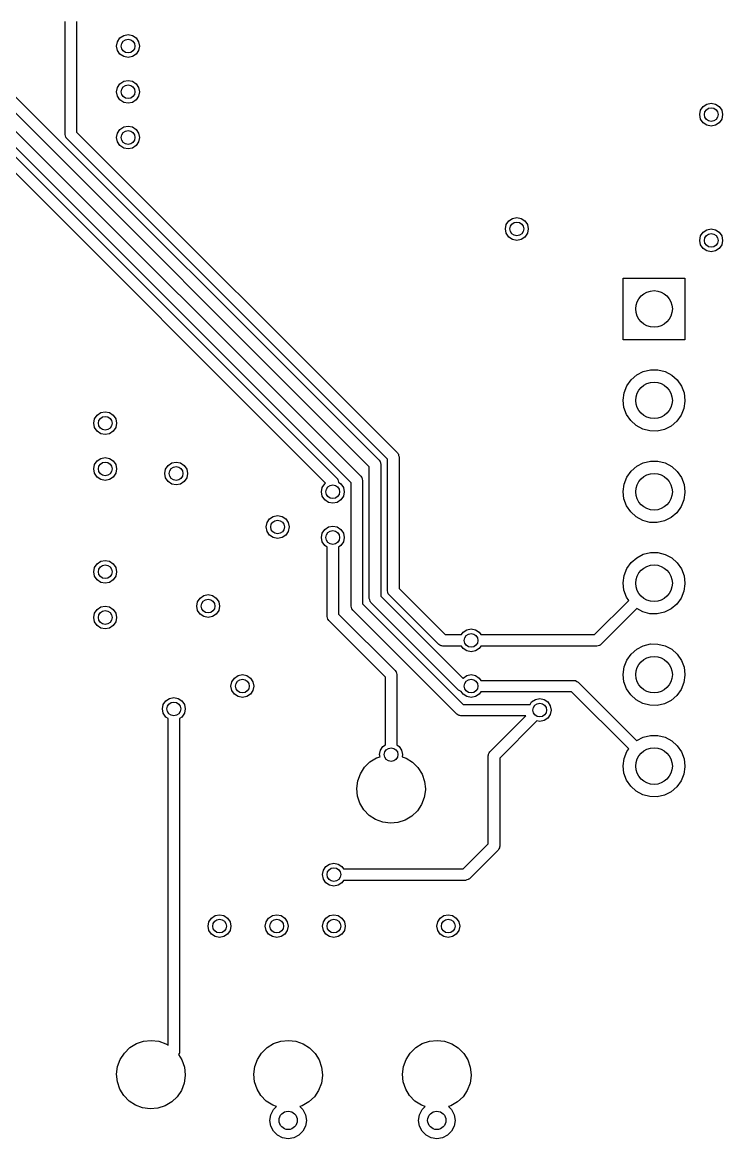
# Model space of a CAD drawing. Extents: x 4.65 to 6.27, y -4.67 to -2.2.
# Drawn here: x 5.667 to 6.27, y -4.671 to -3.71 of the extents above; entities that cross this region are included whole.
import ezdxf

# ---------------------------------------------------------------- set-up
doc = ezdxf.new("R2010")
doc.units = 0
doc.header["$MEASUREMENT"] = 0
doc.layers.add('BLACK', color=7, linetype='CONTINUOUS')

msp = doc.modelspace()

# ---------------------------------------------------------------- linework, layer by layer
at = {"layer": 'BLACK', "linetype": 'CONTINUOUS'}
for p, q in [((5.53688, -3.67952), (5.9582, -4.10085)), ((5.9498, -4.10637), (5.53136, -3.68792)), ((5.96553, -4.09257), (5.56261, -3.68965)), ((5.56957, -3.68269), (5.97393, -4.08705)), ((5.54129, -3.70619), (5.93755, -4.10245)), ((5.70374, -3.8065), (5.70374, -3.70911)), ((5.71358, -3.70911), (5.71358, -3.80446)), ((5.92789, -4.1067), (5.53578, -3.71459)), ((5.75411, -3.72122), (5.75787, -3.72047)), ((5.75787, -3.72047), (5.76164, -3.72122)), ((5.74803, -3.73031), (5.74878, -3.72655)), ((5.74878, -3.72655), (5.75091, -3.72336)), ((5.75091, -3.72336), (5.75411, -3.72122)), ((5.76164, -3.72122), (5.76483, -3.72336)), ((5.76483, -3.72336), (5.76697, -3.72655)), ((5.76697, -3.72655), (5.76772, -3.73031)), ((5.74878, -3.73408), (5.74803, -3.73031)), ((5.75091, -3.73727), (5.74878, -3.73408)), ((5.75411, -3.73941), (5.75091, -3.73727)), ((5.75787, -3.74016), (5.75411, -3.73941)), ((5.76164, -3.73941), (5.75787, -3.74016)), ((5.76483, -3.73727), (5.76164, -3.73941)), ((5.76697, -3.73408), (5.76483, -3.73727)), ((5.76772, -3.73031), (5.76697, -3.73408)), ((5.74803, -3.76969), (5.74878, -3.76592)), ((5.74878, -3.76592), (5.75091, -3.76273)), ((5.75091, -3.76273), (5.75411, -3.76059)), ((5.75411, -3.76059), (5.75787, -3.75984)), ((5.75787, -3.75984), (5.76164, -3.76059)), ((5.76164, -3.76059), (5.76483, -3.76273)), ((5.76483, -3.76273), (5.76697, -3.76592)), ((5.76697, -3.76592), (5.76772, -3.76969)), ((5.74878, -3.77345), (5.74803, -3.76969)), ((5.75091, -3.77664), (5.74878, -3.77345)), ((5.75411, -3.77878), (5.75091, -3.77664)), ((5.76483, -3.77664), (5.76164, -3.77878)), ((5.76697, -3.77345), (5.76483, -3.77664)), ((5.76772, -3.76969), (5.76697, -3.77345)), ((5.75787, -3.77953), (5.75411, -3.77878)), ((5.76164, -3.77878), (5.75787, -3.77953)), ((6.25, -3.78937), (6.25075, -3.7856)), ((6.25075, -3.7856), (6.25288, -3.78241)), ((6.25288, -3.78241), (6.25608, -3.78028)), ((6.25608, -3.78028), (6.25984, -3.77953)), ((6.25984, -3.77953), (6.26361, -3.78028)), ((6.26361, -3.78028), (6.2668, -3.78241)), ((6.2668, -3.78241), (6.26894, -3.7856)), ((6.26894, -3.7856), (6.26969, -3.78937)), ((6.25075, -3.79314), (6.25, -3.78937)), ((6.25288, -3.79633), (6.25075, -3.79314)), ((6.25608, -3.79846), (6.25288, -3.79633)), ((6.2668, -3.79633), (6.26361, -3.79846)), ((6.26894, -3.79314), (6.2668, -3.79633)), ((6.26969, -3.78937), (6.26894, -3.79314)), ((5.70408, -3.80766), (5.70374, -3.8065)), ((5.71358, -3.80446), (5.98966, -4.08054)), ((5.74803, -3.80906), (5.74878, -3.80529)), ((5.74878, -3.80529), (5.75091, -3.8021)), ((5.75091, -3.8021), (5.75411, -3.79996)), ((5.75411, -3.79996), (5.75787, -3.79921)), ((5.75787, -3.79921), (5.76164, -3.79996)), ((5.76164, -3.79996), (5.76483, -3.8021)), ((5.76483, -3.8021), (5.76697, -3.80529)), ((5.76697, -3.80529), (5.76772, -3.80906)), ((6.25984, -3.79921), (6.25608, -3.79846)), ((6.26361, -3.79846), (6.25984, -3.79921)), ((5.70434, -3.80884), (5.70408, -3.80766)), ((5.70449, -3.80905), (5.70434, -3.80884)), ((5.70452, -3.80915), (5.70449, -3.80905)), ((5.70466, -3.80927), (5.70452, -3.80915)), ((5.70518, -3.80998), (5.70466, -3.80927)), ((5.98126, -4.08606), (5.70518, -3.80998)), ((5.74878, -3.81282), (5.74803, -3.80906)), ((5.75091, -3.81601), (5.74878, -3.81282)), ((5.75411, -3.81815), (5.75091, -3.81601)), ((5.76483, -3.81601), (5.76164, -3.81815)), ((5.76697, -3.81282), (5.76483, -3.81601)), ((5.76772, -3.80906), (5.76697, -3.81282)), ((5.75787, -3.8189), (5.75411, -3.81815)), ((5.76164, -3.81815), (5.75787, -3.8189)), ((6.08343, -3.88403), (6.08556, -3.88084)), ((6.08556, -3.88084), (6.08875, -3.8787)), ((6.08875, -3.8787), (6.09252, -3.87795)), ((6.09252, -3.87795), (6.09629, -3.8787)), ((6.09629, -3.8787), (6.09948, -3.88084)), ((6.09948, -3.88084), (6.10161, -3.88403)), ((6.08268, -3.8878), (6.08343, -3.88403)), ((6.08343, -3.89156), (6.08268, -3.8878)), ((6.08556, -3.89475), (6.08343, -3.89156)), ((6.10161, -3.89156), (6.09948, -3.89475)), ((6.10161, -3.88403), (6.10236, -3.8878)), ((6.10236, -3.8878), (6.10161, -3.89156)), ((6.25075, -3.89387), (6.25288, -3.89068)), ((6.25288, -3.89068), (6.25608, -3.88854)), ((6.25608, -3.88854), (6.25984, -3.8878)), ((6.25984, -3.8878), (6.26361, -3.88854)), ((6.26361, -3.88854), (6.2668, -3.89068)), ((6.2668, -3.89068), (6.26894, -3.89387)), ((6.08875, -3.89689), (6.08556, -3.89475)), ((6.09252, -3.89764), (6.08875, -3.89689)), ((6.09629, -3.89689), (6.09252, -3.89764)), ((6.09948, -3.89475), (6.09629, -3.89689)), ((6.25, -3.89764), (6.25075, -3.89387)), ((6.25075, -3.9014), (6.25, -3.89764)), ((6.25288, -3.9046), (6.25075, -3.9014)), ((6.26894, -3.9014), (6.2668, -3.9046)), ((6.26894, -3.89387), (6.26969, -3.89764)), ((6.26969, -3.89764), (6.26894, -3.9014)), ((6.25608, -3.90673), (6.25288, -3.9046)), ((6.25984, -3.90748), (6.25608, -3.90673)), ((6.26361, -3.90673), (6.25984, -3.90748)), ((6.2668, -3.9046), (6.26361, -3.90673)), ((6.18406, -3.98327), (6.18406, -3.93012)), ((6.18406, -3.93012), (6.2372, -3.93012)), ((6.2372, -3.93012), (6.2372, -3.98327)), ((6.2372, -3.98327), (6.18406, -3.98327)), ((6.18721, -4.02288), (6.19088, -4.01765)), ((6.19088, -4.01765), (6.19569, -4.01345)), ((6.19569, -4.01345), (6.20137, -4.01053)), ((6.20137, -4.01053), (6.20758, -4.00903)), ((6.20758, -4.00903), (6.21396, -4.00907)), ((6.21396, -4.00907), (6.22015, -4.01062)), ((6.22015, -4.01062), (6.2258, -4.01361)), ((6.2258, -4.01361), (6.23056, -4.01786)), ((6.23056, -4.01786), (6.23418, -4.02312)), ((6.18489, -4.02882), (6.18721, -4.02288)), ((6.23418, -4.02312), (6.23644, -4.02909)), ((6.18406, -4.03515), (6.18489, -4.02882)), ((6.18476, -4.0415), (6.18406, -4.03515)), ((6.2372, -4.03599), (6.2363, -4.04231)), ((6.23644, -4.02909), (6.2372, -4.03543)), ((6.2372, -4.03543), (6.2372, -4.03599)), ((5.73123, -4.04816), (5.73442, -4.04602)), ((5.73442, -4.04602), (5.73819, -4.04528)), ((5.73819, -4.04528), (5.74196, -4.04602)), ((5.74196, -4.04602), (5.74515, -4.04816)), ((6.18695, -4.0475), (6.18476, -4.0415)), ((6.2363, -4.04231), (6.23392, -4.04824)), ((5.72835, -4.05512), (5.7291, -4.05135)), ((5.7291, -4.05888), (5.72835, -4.05512)), ((5.7291, -4.05135), (5.73123, -4.04816)), ((5.74515, -4.04816), (5.74728, -4.05135)), ((5.74728, -4.05135), (5.74803, -4.05512)), ((5.74803, -4.05512), (5.74728, -4.05888)), ((6.19051, -4.0528), (6.18695, -4.0475)), ((6.19524, -4.05709), (6.19051, -4.0528)), ((6.23019, -4.05342), (6.22534, -4.05757)), ((6.23392, -4.04824), (6.23019, -4.05342)), ((5.73123, -4.06208), (5.7291, -4.05888)), ((5.73442, -4.06421), (5.73123, -4.06208)), ((5.73819, -4.06496), (5.73442, -4.06421)), ((5.74196, -4.06421), (5.73819, -4.06496)), ((5.74515, -4.06208), (5.74196, -4.06421)), ((5.74728, -4.05888), (5.74515, -4.06208)), ((6.20085, -4.06014), (6.19524, -4.05709)), ((6.20702, -4.06176), (6.20085, -4.06014)), ((6.21341, -4.06186), (6.20702, -4.06176)), ((6.21963, -4.06044), (6.21341, -4.06186)), ((6.22534, -4.05757), (6.21963, -4.06044)), ((5.73123, -4.08753), (5.73442, -4.08539)), ((5.73442, -4.08539), (5.73819, -4.08465)), ((5.73819, -4.08465), (5.74196, -4.08539)), ((5.74196, -4.08539), (5.74515, -4.08753)), ((5.98966, -4.08054), (5.99019, -4.08124)), ((5.99019, -4.08124), (5.99032, -4.08136)), ((5.99032, -4.08136), (5.99036, -4.08146)), ((5.99036, -4.08146), (5.99051, -4.08167)), ((5.99051, -4.08167), (5.99076, -4.08285)), ((5.99076, -4.08285), (5.9911, -4.08402)), ((5.9911, -4.08402), (5.9911, -4.19753)), ((5.72835, -4.09449), (5.7291, -4.09072)), ((5.7291, -4.09825), (5.72835, -4.09449)), ((5.7291, -4.09072), (5.73123, -4.08753)), ((5.74515, -4.08753), (5.74728, -4.09072)), ((5.74728, -4.09072), (5.74803, -4.09449)), ((5.74803, -4.09449), (5.74728, -4.09825)), ((5.78937, -4.09843), (5.79012, -4.09466)), ((5.79012, -4.09466), (5.79225, -4.09147)), ((5.79225, -4.09147), (5.79545, -4.08933)), ((5.79545, -4.08933), (5.79921, -4.08858)), ((5.79921, -4.08858), (5.80298, -4.08933)), ((5.80298, -4.08933), (5.80617, -4.09147)), ((5.80617, -4.09147), (5.80831, -4.09466)), ((5.80831, -4.09466), (5.80906, -4.09843)), ((5.96553, -4.20608), (5.96553, -4.09257)), ((5.97393, -4.08705), (5.97446, -4.08775)), ((5.97446, -4.08775), (5.97459, -4.08787)), ((5.97459, -4.08787), (5.97463, -4.08798)), ((5.97463, -4.08798), (5.97478, -4.08818)), ((5.97478, -4.08818), (5.97503, -4.08937)), ((5.97503, -4.08937), (5.97537, -4.09053)), ((5.97537, -4.09053), (5.97537, -4.20404)), ((5.98126, -4.19957), (5.98126, -4.08606)), ((6.19088, -4.09639), (6.19569, -4.09219)), ((6.19569, -4.09219), (6.20137, -4.08927)), ((6.20137, -4.08927), (6.20758, -4.08777)), ((6.20758, -4.08777), (6.21396, -4.08781)), ((6.21396, -4.08781), (6.22015, -4.08936)), ((6.22015, -4.08936), (6.2258, -4.09235)), ((6.2258, -4.09235), (6.23056, -4.0966)), ((5.73123, -4.10145), (5.7291, -4.09825)), ((5.73442, -4.10358), (5.73123, -4.10145)), ((5.73819, -4.10433), (5.73442, -4.10358)), ((5.74196, -4.10358), (5.73819, -4.10433)), ((5.74515, -4.10145), (5.74196, -4.10358)), ((5.74728, -4.09825), (5.74515, -4.10145)), ((5.79012, -4.10219), (5.78937, -4.09843)), ((5.79225, -4.10538), (5.79012, -4.10219)), ((5.80831, -4.10219), (5.80617, -4.10538)), ((5.80906, -4.09843), (5.80831, -4.10219)), ((5.93755, -4.10245), (5.93808, -4.10315)), ((5.93808, -4.10315), (5.93822, -4.10327)), ((5.93822, -4.10327), (5.93825, -4.10337)), ((5.93825, -4.10337), (5.9384, -4.10358)), ((5.9384, -4.10358), (5.93865, -4.10476)), ((5.93865, -4.10476), (5.93897, -4.10583)), ((5.9582, -4.10085), (5.95873, -4.10155)), ((5.95873, -4.10155), (5.95887, -4.10167)), ((5.95887, -4.10167), (5.9589, -4.10178)), ((5.9589, -4.10178), (5.95905, -4.10198)), ((5.95905, -4.10198), (5.9593, -4.10317)), ((5.9593, -4.10317), (5.95965, -4.10433)), ((5.95965, -4.10433), (5.95965, -4.21056)), ((6.18489, -4.10756), (6.18721, -4.10162)), ((6.18721, -4.10162), (6.19088, -4.09639)), ((6.23056, -4.0966), (6.23418, -4.10186)), ((6.23418, -4.10186), (6.23644, -4.10783)), ((5.79545, -4.10752), (5.79225, -4.10538)), ((5.79921, -4.10827), (5.79545, -4.10752)), ((5.80298, -4.10752), (5.79921, -4.10827)), ((5.80617, -4.10538), (5.80298, -4.10752)), ((5.92423, -4.11417), (5.92498, -4.11041)), ((5.92498, -4.11794), (5.92423, -4.11417)), ((5.92498, -4.11041), (5.92712, -4.10721)), ((5.92712, -4.10721), (5.92789, -4.1067)), ((5.93897, -4.10583), (5.94103, -4.10721)), ((5.94103, -4.10721), (5.94317, -4.11041)), ((5.94317, -4.11041), (5.94392, -4.11417)), ((5.94392, -4.11417), (5.94317, -4.11794)), ((5.9498, -4.2126), (5.9498, -4.10637)), ((6.18406, -4.11389), (6.18489, -4.10756)), ((6.18476, -4.12024), (6.18406, -4.11389)), ((6.2372, -4.11473), (6.2363, -4.12105)), ((6.23644, -4.10783), (6.2372, -4.11417)), ((6.2372, -4.11417), (6.2372, -4.11473)), ((5.92712, -4.12113), (5.92498, -4.11794)), ((5.93031, -4.12327), (5.92712, -4.12113)), ((5.93407, -4.12402), (5.93031, -4.12327)), ((5.93784, -4.12327), (5.93407, -4.12402)), ((5.94103, -4.12113), (5.93784, -4.12327)), ((5.94317, -4.11794), (5.94103, -4.12113)), ((6.18695, -4.12624), (6.18476, -4.12024)), ((6.2363, -4.12105), (6.23392, -4.12698)), ((6.19051, -4.13154), (6.18695, -4.12624)), ((6.19524, -4.13584), (6.19051, -4.13154)), ((6.23019, -4.13216), (6.22534, -4.13631)), ((6.23392, -4.12698), (6.23019, -4.13216)), ((5.87677, -4.14449), (5.87752, -4.14072)), ((5.87752, -4.14072), (5.87965, -4.13753)), ((5.87965, -4.13753), (5.88285, -4.13539)), ((5.88285, -4.13539), (5.88661, -4.13465)), ((5.88661, -4.13465), (5.89038, -4.13539)), ((5.89038, -4.13539), (5.89357, -4.13753)), ((5.89357, -4.13753), (5.89571, -4.14072)), ((5.89571, -4.14072), (5.89646, -4.14449)), ((6.20085, -4.13888), (6.19524, -4.13584)), ((6.20702, -4.1405), (6.20085, -4.13888)), ((6.21341, -4.1406), (6.20702, -4.1405)), ((6.21963, -4.13918), (6.21341, -4.1406)), ((6.22534, -4.13631), (6.21963, -4.13918)), ((5.87752, -4.14825), (5.87677, -4.14449)), ((5.87965, -4.15145), (5.87752, -4.14825)), ((5.88285, -4.15358), (5.87965, -4.15145)), ((5.89357, -4.15145), (5.89038, -4.15358)), ((5.89571, -4.14825), (5.89357, -4.15145)), ((5.89646, -4.14449), (5.89571, -4.14825)), ((5.92423, -4.15354), (5.92498, -4.14978)), ((5.92498, -4.14978), (5.92712, -4.14658)), ((5.92712, -4.14658), (5.93031, -4.14445)), ((5.93031, -4.14445), (5.93407, -4.1437)), ((5.93407, -4.1437), (5.93784, -4.14445)), ((5.93784, -4.14445), (5.94103, -4.14658)), ((5.94103, -4.14658), (5.94317, -4.14978)), ((5.94317, -4.14978), (5.94392, -4.15354)), ((5.88661, -4.15433), (5.88285, -4.15358)), ((5.89038, -4.15358), (5.88661, -4.15433)), ((5.92498, -4.15731), (5.92423, -4.15354)), ((5.92712, -4.1605), (5.92498, -4.15731)), ((5.92915, -4.16187), (5.92712, -4.1605)), ((5.92915, -4.22148), (5.92915, -4.16187)), ((5.94103, -4.1605), (5.939, -4.16187)), ((5.939, -4.16187), (5.939, -4.21944)), ((5.94317, -4.15731), (5.94103, -4.1605)), ((5.94392, -4.15354), (5.94317, -4.15731)), ((6.19088, -4.17513), (6.19569, -4.17093)), ((6.19569, -4.17093), (6.20137, -4.16801)), ((6.20137, -4.16801), (6.20758, -4.16651)), ((6.20758, -4.16651), (6.21396, -4.16655)), ((6.21396, -4.16655), (6.22015, -4.1681)), ((6.22015, -4.1681), (6.2258, -4.17109)), ((6.2258, -4.17109), (6.23056, -4.17534)), ((5.72835, -4.18307), (5.7291, -4.1793)), ((5.7291, -4.1793), (5.73123, -4.17611)), ((5.73123, -4.17611), (5.73442, -4.17398)), ((5.73442, -4.17398), (5.73819, -4.17323)), ((5.73819, -4.17323), (5.74196, -4.17398)), ((5.74196, -4.17398), (5.74515, -4.17611)), ((5.74515, -4.17611), (5.74728, -4.1793)), ((5.74728, -4.1793), (5.74803, -4.18307)), ((6.18489, -4.1863), (6.18721, -4.18036)), ((6.18721, -4.18036), (6.19088, -4.17513)), ((6.23056, -4.17534), (6.23418, -4.1806)), ((6.23418, -4.1806), (6.23644, -4.18657)), ((5.7291, -4.18684), (5.72835, -4.18307)), ((5.73123, -4.19003), (5.7291, -4.18684)), ((5.73442, -4.19216), (5.73123, -4.19003)), ((5.74515, -4.19003), (5.74196, -4.19216)), ((5.74728, -4.18684), (5.74515, -4.19003)), ((5.74803, -4.18307), (5.74728, -4.18684)), ((6.18406, -4.19264), (6.18489, -4.1863)), ((6.23644, -4.18657), (6.2372, -4.19291)), ((5.73819, -4.19291), (5.73442, -4.19216)), ((5.74196, -4.19216), (5.73819, -4.19291)), ((5.9816, -4.20073), (5.98126, -4.19957)), ((5.98186, -4.20192), (5.9816, -4.20073)), ((5.9911, -4.19753), (6.03078, -4.2372)), ((6.18476, -4.19898), (6.18406, -4.19264)), ((6.18695, -4.20498), (6.18476, -4.19898)), ((6.2363, -4.19979), (6.23392, -4.20572)), ((6.2372, -4.19347), (6.2363, -4.19979)), ((6.2372, -4.19291), (6.2372, -4.19347)), ((5.81693, -4.2126), (5.81768, -4.20883)), ((5.81768, -4.20883), (5.81981, -4.20564)), ((5.81981, -4.20564), (5.82301, -4.20351)), ((5.82301, -4.20351), (5.82677, -4.20276)), ((5.82677, -4.20276), (5.83054, -4.20351)), ((5.83054, -4.20351), (5.83373, -4.20564)), ((5.83373, -4.20564), (5.83586, -4.20883)), ((5.83586, -4.20883), (5.83661, -4.2126)), ((5.95965, -4.21056), (6.04631, -4.29722)), ((5.96587, -4.20725), (5.96553, -4.20608)), ((5.96613, -4.20843), (5.96587, -4.20725)), ((5.96628, -4.20864), (5.96613, -4.20843)), ((5.96631, -4.20874), (5.96628, -4.20864)), ((5.96645, -4.20886), (5.96631, -4.20874)), ((5.96697, -4.20956), (5.96645, -4.20886)), ((6.04239, -4.28498), (5.96697, -4.20956)), ((5.97537, -4.20404), (6.04606, -4.27473)), ((5.98201, -4.20212), (5.98186, -4.20192)), ((5.98204, -4.20223), (5.98201, -4.20212)), ((5.98218, -4.20235), (5.98204, -4.20223)), ((5.9827, -4.20305), (5.98218, -4.20235)), ((6.02526, -4.24561), (5.9827, -4.20305)), ((6.15938, -4.2372), (6.18882, -4.20776)), ((6.18882, -4.20776), (6.18695, -4.20498)), ((6.23392, -4.20572), (6.23019, -4.2109)), ((5.72835, -4.22244), (5.7291, -4.21867)), ((5.7291, -4.21867), (5.73123, -4.21548)), ((5.73123, -4.21548), (5.73442, -4.21335)), ((5.73442, -4.21335), (5.73819, -4.2126)), ((5.73819, -4.2126), (5.74196, -4.21335)), ((5.74196, -4.21335), (5.74515, -4.21548)), ((5.74515, -4.21548), (5.74728, -4.21867)), ((5.74728, -4.21867), (5.74803, -4.22244)), ((5.81768, -4.21636), (5.81693, -4.2126)), ((5.81981, -4.21956), (5.81768, -4.21636)), ((5.82301, -4.22169), (5.81981, -4.21956)), ((5.83373, -4.21956), (5.83054, -4.22169)), ((5.83586, -4.21636), (5.83373, -4.21956)), ((5.83661, -4.2126), (5.83586, -4.21636)), ((5.939, -4.21944), (5.98773, -4.26817)), ((5.95014, -4.21376), (5.9498, -4.2126)), ((5.9504, -4.21495), (5.95014, -4.21376)), ((5.95055, -4.21515), (5.9504, -4.21495)), ((5.95058, -4.21526), (5.95055, -4.21515)), ((5.95072, -4.21538), (5.95058, -4.21526)), ((5.95124, -4.21608), (5.95072, -4.21538)), ((6.04079, -4.30563), (5.95124, -4.21608)), ((6.19568, -4.21482), (6.1649, -4.24561)), ((6.20085, -4.21762), (6.19568, -4.21482)), ((6.20702, -4.21924), (6.20085, -4.21762)), ((6.21341, -4.21934), (6.20702, -4.21924)), ((6.21963, -4.21792), (6.21341, -4.21934)), ((6.22534, -4.21505), (6.21963, -4.21792)), ((6.23019, -4.2109), (6.22534, -4.21505)), ((5.7291, -4.22621), (5.72835, -4.22244)), ((5.73123, -4.2294), (5.7291, -4.22621)), ((5.73442, -4.23153), (5.73123, -4.2294)), ((5.74515, -4.2294), (5.74196, -4.23153)), ((5.74728, -4.22621), (5.74515, -4.2294)), ((5.74803, -4.22244), (5.74728, -4.22621)), ((5.82677, -4.22244), (5.82301, -4.22169)), ((5.83054, -4.22169), (5.82677, -4.22244)), ((5.92949, -4.22264), (5.92915, -4.22148)), ((5.92975, -4.22382), (5.92949, -4.22264)), ((5.9299, -4.22403), (5.92975, -4.22382)), ((5.92993, -4.22414), (5.9299, -4.22403)), ((5.93007, -4.22425), (5.92993, -4.22414)), ((5.93059, -4.22496), (5.93007, -4.22425)), ((5.97933, -4.27369), (5.93059, -4.22496)), ((5.73819, -4.23228), (5.73442, -4.23153)), ((5.74196, -4.23153), (5.73819, -4.23228)), ((6.03078, -4.2372), (6.04483, -4.2372)), ((6.04483, -4.2372), (6.04619, -4.23517)), ((6.04619, -4.23517), (6.04938, -4.23303)), ((6.04938, -4.23303), (6.05315, -4.23228)), ((6.05315, -4.23228), (6.05692, -4.23303)), ((6.05692, -4.23303), (6.06011, -4.23517)), ((6.06011, -4.23517), (6.06147, -4.2372)), ((6.06147, -4.2372), (6.15938, -4.2372)), ((6.02632, -4.24619), (6.02526, -4.24561)), ((6.02734, -4.24684), (6.02632, -4.24619)), ((6.02759, -4.24688), (6.02734, -4.24684)), ((6.02769, -4.24693), (6.02759, -4.24688)), ((6.02787, -4.24692), (6.02769, -4.24693)), ((6.02874, -4.24705), (6.02787, -4.24692)), ((6.04483, -4.24705), (6.02874, -4.24705)), ((6.04619, -4.24909), (6.04483, -4.24705)), ((6.04938, -4.25122), (6.04619, -4.24909)), ((6.06011, -4.24909), (6.05692, -4.25122)), ((6.06147, -4.24705), (6.06011, -4.24909)), ((6.16142, -4.24705), (6.06147, -4.24705)), ((6.16258, -4.24671), (6.16142, -4.24705)), ((6.16377, -4.24645), (6.16258, -4.24671)), ((6.16397, -4.2463), (6.16377, -4.24645)), ((6.16408, -4.24627), (6.16397, -4.2463)), ((6.16419, -4.24613), (6.16408, -4.24627)), ((6.1649, -4.24561), (6.16419, -4.24613)), ((6.19569, -4.24967), (6.20137, -4.24675)), ((6.20137, -4.24675), (6.20758, -4.24525)), ((6.20758, -4.24525), (6.21396, -4.24529)), ((6.21396, -4.24529), (6.22015, -4.24684)), ((6.22015, -4.24684), (6.2258, -4.24983)), ((6.05315, -4.25197), (6.04938, -4.25122)), ((6.05692, -4.25122), (6.05315, -4.25197)), ((6.18721, -4.2591), (6.19088, -4.25387)), ((6.19088, -4.25387), (6.19569, -4.24967)), ((6.2258, -4.24983), (6.23056, -4.25408)), ((6.23056, -4.25408), (6.23418, -4.25934)), ((5.98773, -4.26817), (5.98826, -4.26888)), ((6.18406, -4.27138), (6.18489, -4.26504)), ((6.18489, -4.26504), (6.18721, -4.2591)), ((6.23418, -4.25934), (6.23644, -4.26531)), ((6.23644, -4.26531), (6.2372, -4.27165)), ((5.84646, -4.2815), (5.84721, -4.27773)), ((5.84721, -4.27773), (5.84934, -4.27454)), ((5.84934, -4.27454), (5.85253, -4.2724)), ((5.85253, -4.2724), (5.8563, -4.27165)), ((5.8563, -4.27165), (5.86007, -4.2724)), ((5.86007, -4.2724), (5.86326, -4.27454)), ((5.86326, -4.27454), (5.86539, -4.27773)), ((5.86539, -4.27773), (5.86614, -4.2815)), ((5.97933, -4.33223), (5.97933, -4.27369)), ((5.98826, -4.26888), (5.98839, -4.26899)), ((5.98839, -4.26899), (5.98842, -4.2691)), ((5.98842, -4.2691), (5.98858, -4.26931)), ((5.98858, -4.26931), (5.98883, -4.27049)), ((5.98883, -4.27049), (5.98917, -4.27165)), ((5.98917, -4.27165), (5.98917, -4.33223)), ((6.04606, -4.27473), (6.04619, -4.27454)), ((6.04619, -4.27454), (6.04938, -4.2724)), ((6.04938, -4.2724), (6.05315, -4.27165)), ((6.05315, -4.27165), (6.05692, -4.2724)), ((6.05692, -4.2724), (6.06011, -4.27454)), ((6.06011, -4.27454), (6.06147, -4.27657)), ((6.06147, -4.27657), (6.14173, -4.27657)), ((6.14173, -4.27657), (6.1426, -4.2767)), ((6.1426, -4.2767), (6.14278, -4.27669)), ((6.14278, -4.27669), (6.14288, -4.27674)), ((6.14288, -4.27674), (6.14313, -4.27678)), ((6.14313, -4.27678), (6.14415, -4.27743)), ((6.14415, -4.27743), (6.14521, -4.27802)), ((6.14521, -4.27802), (6.19565, -4.32845)), ((6.18476, -4.27772), (6.18406, -4.27138)), ((6.18695, -4.28372), (6.18476, -4.27772)), ((6.2372, -4.27221), (6.2363, -4.27853)), ((6.2372, -4.27165), (6.2372, -4.27221)), ((5.84721, -4.28526), (5.84646, -4.2815)), ((5.84934, -4.28846), (5.84721, -4.28526)), ((5.86539, -4.28526), (5.86326, -4.28846)), ((5.86614, -4.2815), (5.86539, -4.28526)), ((6.04345, -4.28556), (6.04239, -4.28498)), ((6.04447, -4.28621), (6.04345, -4.28556)), ((6.04472, -4.28625), (6.04447, -4.28621)), ((6.04619, -4.28846), (6.04472, -4.28625)), ((6.06147, -4.28642), (6.06011, -4.28846)), ((6.13969, -4.28642), (6.06147, -4.28642)), ((6.18882, -4.33554), (6.13969, -4.28642)), ((6.19051, -4.28902), (6.18695, -4.28372)), ((6.23392, -4.28446), (6.23019, -4.28964)), ((6.2363, -4.27853), (6.23392, -4.28446)), ((5.7874, -4.30118), (5.78815, -4.29741)), ((5.78815, -4.29741), (5.79028, -4.29422)), ((5.79028, -4.29422), (5.79348, -4.29209)), ((5.79348, -4.29209), (5.79724, -4.29134)), ((5.79724, -4.29134), (5.80101, -4.29209)), ((5.80101, -4.29209), (5.8042, -4.29422)), ((5.8042, -4.29422), (5.80634, -4.29741)), ((5.80634, -4.29741), (5.80709, -4.30118)), ((5.85253, -4.29059), (5.84934, -4.28846)), ((5.8563, -4.29134), (5.85253, -4.29059)), ((5.86007, -4.29059), (5.8563, -4.29134)), ((5.86326, -4.28846), (5.86007, -4.29059)), ((6.04938, -4.29059), (6.04619, -4.28846)), ((6.04631, -4.29722), (6.10388, -4.29722)), ((6.05315, -4.29134), (6.04938, -4.29059)), ((6.05692, -4.29059), (6.05315, -4.29134)), ((6.06011, -4.28846), (6.05692, -4.29059)), ((6.10388, -4.29722), (6.10525, -4.29519)), ((6.10525, -4.29519), (6.10844, -4.29305)), ((6.10844, -4.29305), (6.1122, -4.2923)), ((6.1122, -4.2923), (6.11597, -4.29305)), ((6.11597, -4.29305), (6.11916, -4.29519)), ((6.11916, -4.29519), (6.1213, -4.29838)), ((6.19524, -4.29332), (6.19051, -4.28902)), ((6.20085, -4.29636), (6.19524, -4.29332)), ((6.20702, -4.29798), (6.20085, -4.29636)), ((6.21963, -4.29666), (6.21341, -4.29808)), ((6.22534, -4.29379), (6.21963, -4.29666)), ((6.23019, -4.28964), (6.22534, -4.29379)), ((5.78815, -4.30495), (5.7874, -4.30118)), ((5.79028, -4.30814), (5.78815, -4.30495)), ((5.80634, -4.30495), (5.8042, -4.30814)), ((5.80709, -4.30118), (5.80634, -4.30495)), ((6.04186, -4.30621), (6.04079, -4.30563)), ((6.04287, -4.30686), (6.04186, -4.30621)), ((6.04313, -4.3069), (6.04287, -4.30686)), ((6.04322, -4.30695), (6.04313, -4.3069)), ((6.0434, -4.30694), (6.04322, -4.30695)), ((6.04427, -4.30707), (6.0434, -4.30694)), ((6.1213, -4.30591), (6.11916, -4.30911)), ((6.1213, -4.29838), (6.12205, -4.30215)), ((6.12205, -4.30215), (6.1213, -4.30591)), ((6.21341, -4.29808), (6.20702, -4.29798)), ((5.79232, -4.3095), (5.79028, -4.30814)), ((5.79232, -4.59076), (5.79232, -4.3095)), ((5.8042, -4.30814), (5.80217, -4.3095)), ((5.80217, -4.3095), (5.80217, -4.59646)), ((6.10032, -4.30707), (6.04427, -4.30707)), ((6.06935, -4.33804), (6.10032, -4.30707)), ((6.1098, -4.31151), (6.07776, -4.34355)), ((6.1122, -4.31199), (6.1098, -4.31151)), ((6.11597, -4.31124), (6.1122, -4.31199)), ((6.11916, -4.30911), (6.11597, -4.31124)), ((6.19569, -4.32841), (6.20137, -4.32549)), ((6.20137, -4.32549), (6.20758, -4.324)), ((6.20758, -4.324), (6.21396, -4.32403)), ((6.21396, -4.32403), (6.22015, -4.32558)), ((6.22015, -4.32558), (6.2258, -4.32857)), ((5.97516, -4.33678), (5.97729, -4.33359)), ((5.97729, -4.33359), (5.97933, -4.33223)), ((5.98917, -4.33223), (5.99121, -4.33359)), ((5.99121, -4.33359), (5.99335, -4.33678)), ((6.18721, -4.33784), (6.18882, -4.33554)), ((6.19565, -4.32845), (6.19569, -4.32841)), ((6.2258, -4.32857), (6.23056, -4.33282)), ((6.23056, -4.33282), (6.23418, -4.33808)), ((5.96607, -4.34681), (5.97168, -4.34336)), ((5.97168, -4.34336), (5.97476, -4.34231)), ((5.97441, -4.34055), (5.97516, -4.33678)), ((5.97476, -4.34231), (5.97441, -4.34055)), ((5.99335, -4.33678), (5.99409, -4.34055)), ((5.99409, -4.34055), (5.99374, -4.34231)), ((5.99374, -4.34231), (5.9972, -4.34354)), ((5.9972, -4.34354), (6.00275, -4.34707)), ((6.06791, -4.34152), (6.06804, -4.34065)), ((6.06791, -4.41725), (6.06791, -4.34152)), ((6.06803, -4.34047), (6.06808, -4.34037)), ((6.06804, -4.34065), (6.06803, -4.34047)), ((6.06808, -4.34037), (6.06812, -4.34012)), ((6.06812, -4.34012), (6.06877, -4.3391)), ((6.06877, -4.3391), (6.06935, -4.33804)), ((6.07776, -4.34355), (6.07776, -4.41929)), ((6.18406, -4.35012), (6.18489, -4.34378)), ((6.18489, -4.34378), (6.18721, -4.33784)), ((6.23418, -4.33808), (6.23644, -4.34405)), ((6.23644, -4.34405), (6.2372, -4.35039)), ((5.9578, -4.35695), (5.96137, -4.35142)), ((5.96137, -4.35142), (5.96607, -4.34681)), ((6.00275, -4.34707), (6.00739, -4.35174)), ((6.00739, -4.35174), (6.01088, -4.35732)), ((6.18476, -4.35646), (6.18406, -4.35012)), ((6.2372, -4.35095), (6.2363, -4.35727)), ((6.2372, -4.35039), (6.2372, -4.35095)), ((5.95473, -4.36967), (5.95555, -4.36314)), ((5.95555, -4.36314), (5.9578, -4.35695)), ((6.01088, -4.35732), (6.01305, -4.36354)), ((6.01305, -4.36354), (6.01378, -4.37008)), ((6.18695, -4.36246), (6.18476, -4.35646)), ((6.19051, -4.36776), (6.18695, -4.36246)), ((6.23392, -4.3632), (6.23019, -4.36838)), ((6.2363, -4.35727), (6.23392, -4.3632)), ((5.95537, -4.37622), (5.95473, -4.36967)), ((6.01377, -4.3709), (6.01285, -4.37742)), ((6.01378, -4.37008), (6.01377, -4.3709)), ((6.19524, -4.37206), (6.19051, -4.36776)), ((6.20085, -4.3751), (6.19524, -4.37206)), ((6.22534, -4.37253), (6.21963, -4.3754)), ((6.23019, -4.36838), (6.22534, -4.37253)), ((5.95745, -4.38246), (5.95537, -4.37622)), ((5.96086, -4.38809), (5.95745, -4.38246)), ((6.01051, -4.38358), (6.00687, -4.38906)), ((6.01285, -4.37742), (6.01051, -4.38358)), ((6.20702, -4.37672), (6.20085, -4.3751)), ((6.21341, -4.37682), (6.20702, -4.37672)), ((6.21963, -4.3754), (6.21341, -4.37682)), ((5.96543, -4.39283), (5.96086, -4.38809)), ((5.97094, -4.39643), (5.96543, -4.39283)), ((6.00687, -4.38906), (6.0021, -4.3936)), ((5.97711, -4.39873), (5.97094, -4.39643)), ((5.98363, -4.3996), (5.97711, -4.39873)), ((5.99019, -4.399), (5.98363, -4.3996)), ((5.99645, -4.39697), (5.99019, -4.399)), ((6.0021, -4.3936), (5.99645, -4.39697)), ((6.04621, -4.43896), (6.06791, -4.41725)), ((6.0769, -4.42171), (6.07631, -4.42277)), ((6.07755, -4.42069), (6.0769, -4.42171)), ((6.07759, -4.42044), (6.07755, -4.42069)), ((6.07764, -4.42034), (6.07759, -4.42044)), ((6.07776, -4.41929), (6.07763, -4.42016)), ((6.07763, -4.42016), (6.07764, -4.42034)), ((6.07631, -4.42277), (6.05173, -4.44736)), ((5.9252, -4.44388), (5.92595, -4.44011)), ((5.92595, -4.44011), (5.92808, -4.43692)), ((5.92808, -4.43692), (5.93127, -4.43478)), ((5.93127, -4.43478), (5.93504, -4.43404)), ((5.93504, -4.43404), (5.93881, -4.43478)), ((5.93881, -4.43478), (5.942, -4.43692)), ((5.942, -4.43692), (5.94336, -4.43896)), ((5.94336, -4.43896), (6.04621, -4.43896)), ((5.92595, -4.44764), (5.9252, -4.44388)), ((5.92808, -4.45084), (5.92595, -4.44764)), ((5.93127, -4.45297), (5.92808, -4.45084)), ((5.942, -4.45084), (5.93881, -4.45297)), ((5.94336, -4.4488), (5.942, -4.45084)), ((6.04825, -4.4488), (5.94336, -4.4488)), ((6.04941, -4.44846), (6.04825, -4.4488)), ((6.0506, -4.4482), (6.04941, -4.44846)), ((6.0508, -4.44805), (6.0506, -4.4482)), ((6.05091, -4.44802), (6.0508, -4.44805)), ((6.05103, -4.44788), (6.05091, -4.44802)), ((6.05173, -4.44736), (6.05103, -4.44788)), ((5.93504, -4.45372), (5.93127, -4.45297)), ((5.93881, -4.45297), (5.93504, -4.45372)), ((5.82965, -4.48123), (5.83285, -4.4791)), ((5.83285, -4.4791), (5.83661, -4.47835)), ((5.83661, -4.47835), (5.84038, -4.4791)), ((5.84038, -4.4791), (5.84357, -4.48123)), ((5.87887, -4.48123), (5.88206, -4.4791)), ((5.88206, -4.4791), (5.88583, -4.47835)), ((5.88583, -4.47835), (5.88959, -4.4791)), ((5.88959, -4.4791), (5.89279, -4.48123)), ((5.92808, -4.48123), (5.93127, -4.4791)), ((5.93127, -4.4791), (5.93504, -4.47835)), ((5.93504, -4.47835), (5.93881, -4.4791)), ((5.93881, -4.4791), (5.942, -4.48123)), ((6.0265, -4.48123), (6.0297, -4.4791)), ((6.0297, -4.4791), (6.03346, -4.47835)), ((6.03346, -4.47835), (6.03723, -4.4791)), ((6.03723, -4.4791), (6.04042, -4.48123)), ((5.82677, -4.48819), (5.82752, -4.48442)), ((5.82752, -4.49196), (5.82677, -4.48819)), ((5.82752, -4.48442), (5.82965, -4.48123)), ((5.84357, -4.48123), (5.84571, -4.48442)), ((5.84571, -4.48442), (5.84646, -4.48819)), ((5.84646, -4.48819), (5.84571, -4.49196)), ((5.87598, -4.48819), (5.87673, -4.48442)), ((5.87673, -4.49196), (5.87598, -4.48819)), ((5.87673, -4.48442), (5.87887, -4.48123)), ((5.89279, -4.48123), (5.89492, -4.48442)), ((5.89492, -4.48442), (5.89567, -4.48819)), ((5.89567, -4.48819), (5.89492, -4.49196)), ((5.9252, -4.48819), (5.92595, -4.48442)), ((5.92595, -4.49196), (5.9252, -4.48819)), ((5.92595, -4.48442), (5.92808, -4.48123)), ((5.942, -4.48123), (5.94413, -4.48442)), ((5.94413, -4.48442), (5.94488, -4.48819)), ((5.94488, -4.48819), (5.94413, -4.49196)), ((6.02362, -4.48819), (6.02437, -4.48442)), ((6.02437, -4.49196), (6.02362, -4.48819)), ((6.02437, -4.48442), (6.0265, -4.48123)), ((6.04042, -4.48123), (6.04256, -4.48442)), ((6.04256, -4.48442), (6.04331, -4.48819)), ((6.04331, -4.48819), (6.04256, -4.49196)), ((5.82965, -4.49515), (5.82752, -4.49196)), ((5.83285, -4.49728), (5.82965, -4.49515)), ((5.83661, -4.49803), (5.83285, -4.49728)), ((5.84038, -4.49728), (5.83661, -4.49803)), ((5.84357, -4.49515), (5.84038, -4.49728)), ((5.84571, -4.49196), (5.84357, -4.49515)), ((5.87887, -4.49515), (5.87673, -4.49196)), ((5.88206, -4.49728), (5.87887, -4.49515)), ((5.88583, -4.49803), (5.88206, -4.49728)), ((5.88959, -4.49728), (5.88583, -4.49803)), ((5.89279, -4.49515), (5.88959, -4.49728)), ((5.89492, -4.49196), (5.89279, -4.49515)), ((5.92808, -4.49515), (5.92595, -4.49196)), ((5.93127, -4.49728), (5.92808, -4.49515)), ((5.93504, -4.49803), (5.93127, -4.49728)), ((5.93881, -4.49728), (5.93504, -4.49803)), ((5.942, -4.49515), (5.93881, -4.49728)), ((5.94413, -4.49196), (5.942, -4.49515)), ((6.0265, -4.49515), (6.02437, -4.49196)), ((6.0297, -4.49728), (6.0265, -4.49515)), ((6.03346, -4.49803), (6.0297, -4.49728)), ((6.03723, -4.49728), (6.03346, -4.49803)), ((6.04042, -4.49515), (6.03723, -4.49728)), ((6.04256, -4.49196), (6.04042, -4.49515)), ((5.75468, -4.59748), (5.75938, -4.59287)), ((5.75938, -4.59287), (5.76499, -4.58942)), ((5.76499, -4.58942), (5.77122, -4.5873)), ((5.77122, -4.5873), (5.77777, -4.58661)), ((5.77777, -4.58661), (5.7843, -4.58739)), ((5.7843, -4.58739), (5.7905, -4.5896)), ((5.7905, -4.5896), (5.79232, -4.59076)), ((5.87279, -4.59748), (5.87749, -4.59287)), ((5.87749, -4.59287), (5.8831, -4.58942)), ((5.8831, -4.58942), (5.88933, -4.5873)), ((5.88933, -4.5873), (5.89588, -4.58661)), ((5.89588, -4.58661), (5.90241, -4.58739)), ((5.90241, -4.58739), (5.90861, -4.5896)), ((5.90861, -4.5896), (5.91417, -4.59313)), ((5.91417, -4.59313), (5.91881, -4.5978)), ((6.00074, -4.59748), (6.00544, -4.59287)), ((6.00544, -4.59287), (6.01105, -4.58942)), ((6.01105, -4.58942), (6.01728, -4.5873)), ((6.01728, -4.5873), (6.02383, -4.58661)), ((6.02383, -4.58661), (6.03036, -4.58739)), ((6.03036, -4.58739), (6.03657, -4.5896)), ((6.03657, -4.5896), (6.04212, -4.59313)), ((6.04212, -4.59313), (6.04676, -4.5978)), ((5.74886, -4.6092), (5.75111, -4.60301)), ((5.75111, -4.60301), (5.75468, -4.59748)), ((5.80196, -4.59785), (5.80134, -4.59882)), ((5.80134, -4.59882), (5.80419, -4.60338)), ((5.802, -4.5976), (5.80196, -4.59785)), ((5.80205, -4.59751), (5.802, -4.5976)), ((5.80217, -4.59646), (5.80204, -4.59732)), ((5.80204, -4.59732), (5.80205, -4.59751)), ((5.80419, -4.60338), (5.80635, -4.6096)), ((5.86697, -4.6092), (5.86922, -4.60301)), ((5.86922, -4.60301), (5.87279, -4.59748)), ((5.91881, -4.5978), (5.9223, -4.60338)), ((5.9223, -4.60338), (5.92446, -4.6096)), ((5.99492, -4.6092), (5.99717, -4.60301)), ((5.99717, -4.60301), (6.00074, -4.59748)), ((6.04676, -4.5978), (6.05025, -4.60338)), ((6.05025, -4.60338), (6.05242, -4.6096)), ((5.74803, -4.61573), (5.74886, -4.6092)), ((5.80635, -4.6096), (5.80709, -4.61614)), ((5.86614, -4.61573), (5.86697, -4.6092)), ((5.92446, -4.6096), (5.9252, -4.61614)), ((5.9941, -4.61573), (5.99492, -4.6092)), ((6.05242, -4.6096), (6.05315, -4.61614)), ((5.74868, -4.62228), (5.74803, -4.61573)), ((5.75075, -4.62853), (5.74868, -4.62228)), ((5.80616, -4.62348), (5.80382, -4.62964)), ((5.80708, -4.61697), (5.80616, -4.62348)), ((5.80709, -4.61614), (5.80708, -4.61697)), ((5.86679, -4.62228), (5.86614, -4.61573)), ((5.86886, -4.62853), (5.86679, -4.62228)), ((5.92427, -4.62348), (5.92193, -4.62964)), ((5.92519, -4.61697), (5.92427, -4.62348)), ((5.9252, -4.61614), (5.92519, -4.61697)), ((5.99474, -4.62228), (5.9941, -4.61573)), ((5.99682, -4.62853), (5.99474, -4.62228)), ((6.05222, -4.62348), (6.04988, -4.62964)), ((6.05314, -4.61697), (6.05222, -4.62348)), ((6.05315, -4.61614), (6.05314, -4.61697)), ((5.75416, -4.63416), (5.75075, -4.62853)), ((5.80382, -4.62964), (5.80018, -4.63512)), ((5.87227, -4.63416), (5.86886, -4.62853)), ((5.92193, -4.62964), (5.91829, -4.63512)), ((6.00023, -4.63416), (5.99682, -4.62853)), ((6.04988, -4.62964), (6.04624, -4.63512)), ((5.75874, -4.63889), (5.75416, -4.63416)), ((5.76425, -4.6425), (5.75874, -4.63889)), ((5.77042, -4.64479), (5.76425, -4.6425)), ((5.78976, -4.64303), (5.7835, -4.64507)), ((5.79541, -4.63966), (5.78976, -4.64303)), ((5.80018, -4.63512), (5.79541, -4.63966)), ((5.87685, -4.63889), (5.87227, -4.63416)), ((5.88236, -4.6425), (5.87685, -4.63889)), ((5.88551, -4.64367), (5.88236, -4.6425)), ((5.90787, -4.64303), (5.90584, -4.64369)), ((5.91352, -4.63966), (5.90787, -4.64303)), ((5.91829, -4.63512), (5.91352, -4.63966)), ((6.0048, -4.63889), (6.00023, -4.63416)), ((6.01031, -4.6425), (6.0048, -4.63889)), ((6.01347, -4.64367), (6.01031, -4.6425)), ((6.03582, -4.64303), (6.0338, -4.64369)), ((6.04147, -4.63966), (6.03582, -4.64303)), ((6.04624, -4.63512), (6.04147, -4.63966)), ((5.77694, -4.64566), (5.77042, -4.64479)), ((5.7835, -4.64507), (5.77694, -4.64566)), ((5.87992, -4.65551), (5.88069, -4.65065)), ((5.88069, -4.65065), (5.88293, -4.64626)), ((5.88293, -4.64626), (5.88551, -4.64367)), ((5.90584, -4.64369), (5.90841, -4.64626)), ((5.90841, -4.64626), (5.91065, -4.65065)), ((5.91065, -4.65065), (5.91142, -4.65551)), ((6.00787, -4.65551), (6.00864, -4.65065)), ((6.00864, -4.65065), (6.01088, -4.64626)), ((6.01088, -4.64626), (6.01347, -4.64367)), ((6.0338, -4.64369), (6.03636, -4.64626)), ((6.03636, -4.64626), (6.0386, -4.65065)), ((6.0386, -4.65065), (6.03937, -4.65551)), ((5.88069, -4.66038), (5.87992, -4.65551)), ((5.88293, -4.66477), (5.88069, -4.66038)), ((5.91065, -4.66038), (5.90841, -4.66477)), ((5.91142, -4.65551), (5.91065, -4.66038)), ((6.00864, -4.66038), (6.00787, -4.65551)), ((6.01088, -4.66477), (6.00864, -4.66038)), ((6.0386, -4.66038), (6.03636, -4.66477)), ((6.03937, -4.65551), (6.0386, -4.66038)), ((5.88641, -4.66825), (5.88293, -4.66477)), ((5.8908, -4.67049), (5.88641, -4.66825)), ((5.89567, -4.67126), (5.8908, -4.67049)), ((5.90054, -4.67049), (5.89567, -4.67126)), ((5.90493, -4.66825), (5.90054, -4.67049)), ((5.90841, -4.66477), (5.90493, -4.66825)), ((6.01437, -4.66825), (6.01088, -4.66477)), ((6.01876, -4.67049), (6.01437, -4.66825)), ((6.02362, -4.67126), (6.01876, -4.67049)), ((6.02849, -4.67049), (6.02362, -4.67126)), ((6.03288, -4.66825), (6.02849, -4.67049)), ((6.03636, -4.66477), (6.03288, -4.66825))]:
    msp.add_line(p, q, dxfattribs=at)
at = {"layer": 'BLACK'}
for centre, radius in [((5.75787, -3.73031), 0.00591), ((5.75787, -3.76969), 0.00591), ((6.25984, -3.78937), 0.00591), ((5.75787, -3.80906), 0.00591), ((6.09252, -3.8878), 0.00591), ((6.25984, -3.89764), 0.00591), ((6.21063, -3.95669), 0.01575), ((6.21063, -4.03543), 0.01575), ((5.73819, -4.05512), 0.00591), ((5.73819, -4.09449), 0.00591), ((5.79921, -4.09843), 0.00591), ((6.21063, -4.11417), 0.01575), ((5.93407, -4.11417), 0.00591), ((5.88661, -4.14449), 0.00591), ((5.93407, -4.15354), 0.00591), ((5.73819, -4.18307), 0.00591), ((6.21063, -4.19291), 0.01575), ((5.82677, -4.2126), 0.00591), ((5.73819, -4.22244), 0.00591), ((6.05315, -4.24213), 0.00591), ((6.21063, -4.27165), 0.01575), ((5.8563, -4.2815), 0.00591), ((6.05315, -4.2815), 0.00591), ((5.79724, -4.30118), 0.00591), ((6.1122, -4.30215), 0.00591), ((5.98425, -4.34055), 0.00591), ((6.21063, -4.35039), 0.01575), ((5.93504, -4.44388), 0.00591), ((5.83661, -4.48819), 0.00591), ((5.88583, -4.48819), 0.00591), ((5.93504, -4.48819), 0.00591), ((6.03346, -4.48819), 0.00591), ((5.89567, -4.65551), 0.00787), ((6.02362, -4.65551), 0.00787)]:
    msp.add_circle(centre, radius, dxfattribs=at)

doc.saveas('drawing.dxf')
